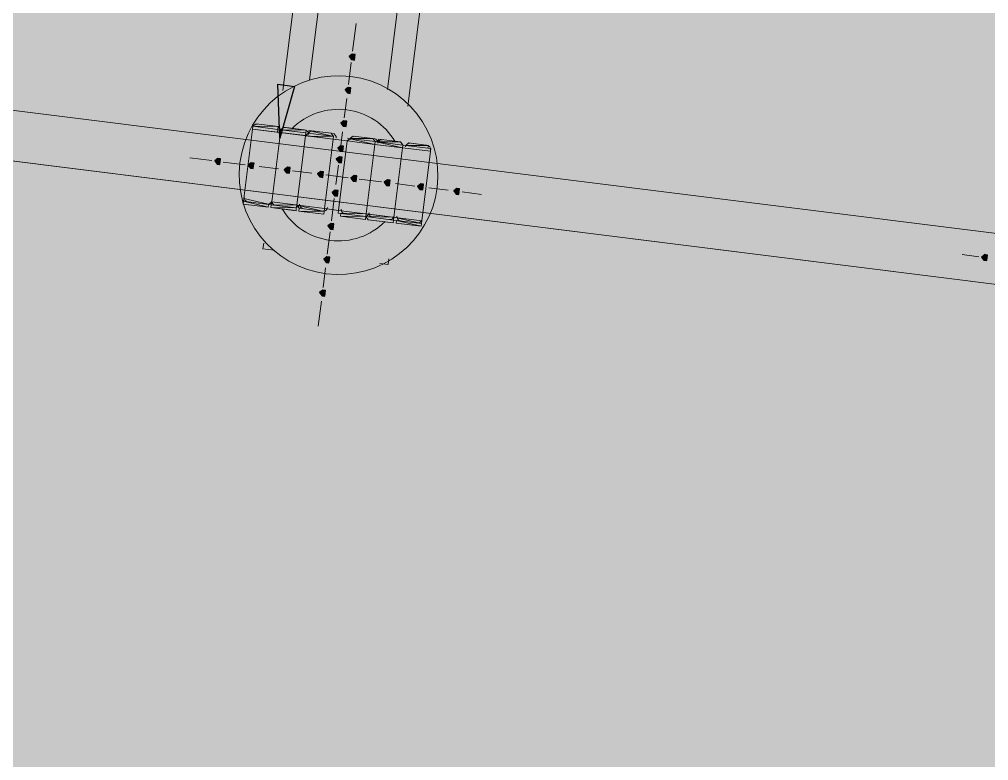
# Model space of a CAD drawing. Header units: metres. Extents: x -4 to 509425, y 7549 to 4732445.
# Drawn here: x 476030.059 to 476032.989, y 4719754.916 to 4719757.158 of the extents above; entities that cross this region are included whole.
import ezdxf

# ---------------------------------------------------------------- set-up
doc = ezdxf.new("R2010")
doc.units = ezdxf.units.M
doc.header["$LTSCALE"] = 0.01
doc.header["$MEASUREMENT"] = 0
doc.layers.get('0').update_dxf_attribs({"lineweight": 0})
doc.layers.add('_SUBESTACIÓN', color=1, linetype='Continuous')
doc.layers.add('SUBESTACION LA VID', color=253, linetype='Continuous')

# ---------------------------------------------------------------- blocks, each defined once
blk = doc.blocks.new('A$Cfff6051d')
at = {"layer": 'SUBESTACION LA VID', "transparency": 33554687}
h = blk.add_hatch(color=256, dxfattribs=at)
h.dxf.hatch_style = 2
h.paths.add_polyline_path([(476031.0726, 4719757.0438), (476031.0737, 4719757.0522), (476031.0653, 4719757.0533), (476031.0558, 4719757.0459), (476031.0632, 4719757.0365), (476031.0716, 4719757.0354)])
h = blk.add_hatch(color=256, dxfattribs=at)
h.dxf.hatch_style = 2
h.paths.add_polyline_path([(476030.8909, 4719756.9557), (476030.8457, 4719756.7992), (476030.8405, 4719756.962)])
h = blk.add_hatch(color=256, dxfattribs=at)
h.dxf.hatch_style = 2
h.paths.add_polyline_path([(476031.06, 4719756.943), (476031.061, 4719756.9514), (476031.0526, 4719756.9525), (476031.0432, 4719756.9451), (476031.0505, 4719756.9357), (476031.0589, 4719756.9346)])
h = blk.add_hatch(color=256, dxfattribs=at)
h.dxf.hatch_style = 2
h.paths.add_polyline_path([(476031.0474, 4719756.8422), (476031.0484, 4719756.8506), (476031.04, 4719756.8517), (476031.0306, 4719756.8443), (476031.0379, 4719756.8349), (476031.0463, 4719756.8338)])
h = blk.add_hatch(color=256, dxfattribs=at)
h.dxf.hatch_style = 2
h.paths.add_polyline_path([(476031.0379, 4719756.7666), (476031.0389, 4719756.775), (476031.0305, 4719756.7761), (476031.0211, 4719756.7687), (476031.0284, 4719756.7593), (476031.0368, 4719756.7582)])
h = blk.add_hatch(color=256, dxfattribs=at)
h.dxf.hatch_style = 2
h.paths.add_polyline_path([(476030.6661, 4719756.7279), (476030.6672, 4719756.7363), (476030.6588, 4719756.7373), (476030.6493, 4719756.73), (476030.6567, 4719756.7205), (476030.6651, 4719756.7195)])
h = blk.add_hatch(color=256, dxfattribs=at)
h.dxf.hatch_style = 2
h.paths.add_polyline_path([(476031.0337, 4719756.733), (476031.0347, 4719756.7414), (476031.0263, 4719756.7425), (476031.0169, 4719756.7351), (476031.0242, 4719756.7257), (476031.0326, 4719756.7246)])
h = blk.add_hatch(color=256, dxfattribs=at)
h.dxf.hatch_style = 2
h.paths.add_polyline_path([(476030.7669, 4719756.7153), (476030.768, 4719756.7237), (476030.7596, 4719756.7247), (476030.7501, 4719756.7174), (476030.7575, 4719756.7079), (476030.7659, 4719756.7069)])
h = blk.add_hatch(color=256, dxfattribs=at)
h.dxf.hatch_style = 2
h.paths.add_polyline_path([(476030.8761, 4719756.7016), (476030.8772, 4719756.71), (476030.8688, 4719756.711), (476030.8593, 4719756.7037), (476030.8667, 4719756.6942), (476030.8751, 4719756.6932)])
h = blk.add_hatch(color=256, dxfattribs=at)
h.dxf.hatch_style = 2
h.paths.add_polyline_path([(476030.9769, 4719756.6889), (476030.978, 4719756.6973), (476030.9696, 4719756.6984), (476030.9601, 4719756.691), (476030.9675, 4719756.6816), (476030.9759, 4719756.6805)])
h = blk.add_hatch(color=256, dxfattribs=at)
h.dxf.hatch_style = 2
h.paths.add_polyline_path([(476031.0777, 4719756.6763), (476031.0788, 4719756.6847), (476031.0704, 4719756.6857), (476031.0609, 4719756.6784), (476031.0683, 4719756.6689), (476031.0767, 4719756.6679)])
h = blk.add_hatch(color=256, dxfattribs=at)
h.dxf.hatch_style = 2
h.paths.add_polyline_path([(476031.1786, 4719756.6636), (476031.1796, 4719756.672), (476031.1712, 4719756.6731), (476031.1618, 4719756.6658), (476031.1691, 4719756.6563), (476031.1775, 4719756.6552)])
h = blk.add_hatch(color=256, dxfattribs=at)
h.dxf.hatch_style = 2
h.paths.add_polyline_path([(476031.2794, 4719756.651), (476031.2804, 4719756.6594), (476031.272, 4719756.6605), (476031.2626, 4719756.6531), (476031.2699, 4719756.6437), (476031.2783, 4719756.6426)])
h = blk.add_hatch(color=256, dxfattribs=at)
h.dxf.hatch_style = 2
h.paths.add_polyline_path([(476031.3886, 4719756.6373), (476031.3896, 4719756.6457), (476031.3812, 4719756.6468), (476031.3718, 4719756.6394), (476031.3791, 4719756.63), (476031.3875, 4719756.6289)])
h = blk.add_hatch(color=256, dxfattribs=at)
h.dxf.hatch_style = 2
h.paths.add_polyline_path([(476031.021, 4719756.6322), (476031.0221, 4719756.6406), (476031.0137, 4719756.6417), (476031.0042, 4719756.6343), (476031.0116, 4719756.6249), (476031.02, 4719756.6238)])
h = blk.add_hatch(color=256, dxfattribs=at)
h.dxf.hatch_style = 2
h.paths.add_polyline_path([(476031.0084, 4719756.5314), (476031.0094, 4719756.5398), (476031.001, 4719756.5409), (476030.9916, 4719756.5335), (476030.9989, 4719756.5241), (476031.0073, 4719756.523)])
h = blk.add_hatch(color=256, dxfattribs=at)
h.dxf.hatch_style = 2
h.paths.add_polyline_path([(476030.9958, 4719756.4306), (476030.9968, 4719756.439), (476030.9884, 4719756.4401), (476030.979, 4719756.4327), (476030.9863, 4719756.4233), (476030.9947, 4719756.4222)])
h = blk.add_hatch(color=256, dxfattribs=at)
h.dxf.hatch_style = 2
h.paths.add_polyline_path([(476032.9846, 4719756.4372), (476032.9857, 4719756.4456), (476032.9773, 4719756.4467), (476032.9678, 4719756.4393), (476032.9752, 4719756.4299), (476032.9836, 4719756.4288)])
h = blk.add_hatch(color=256, dxfattribs=at)
h.dxf.hatch_style = 2
h.paths.add_polyline_path([(476030.9831, 4719756.3298), (476030.9842, 4719756.3382), (476030.9758, 4719756.3392), (476030.9663, 4719756.3319), (476030.9737, 4719756.3224), (476030.9821, 4719756.3214)])
at = {"layer": 'SUBESTACION LA VID', "lineweight": 15}
for p, q in [((476072.2069, 4719751.5967), (475976.9555, 4719763.5384)), ((476072.1879, 4719751.4455), (475976.9365, 4719763.3871)), ((476030.8552, 4719756.9431), (476031.2323, 4719759.9504)), ((476031.3026, 4719759.8989), (476030.9361, 4719756.9756)), ((476031.2332, 4719756.8957), (476031.6103, 4719759.903)), ((476031.5378, 4719759.8694), (476031.1713, 4719756.9461)), ((476031.0769, 4719757.1457), (476031.0663, 4719757.0617)), ((476031.0621, 4719757.0281), (476031.0537, 4719756.9609)), ((476031.0484, 4719756.9189), (476031.0411, 4719756.8601)), ((476030.7638, 4719756.8266), (476030.7375, 4719756.6166)), ((476030.8331, 4719756.8349), (476030.7743, 4719756.8423)), ((476030.9171, 4719756.8244), (476030.8583, 4719756.8318)), ((476031.0011, 4719756.8139), (476030.9423, 4719756.8212)), ((476030.8478, 4719756.816), (476030.8215, 4719756.606)), ((476030.8215, 4719756.606), (476030.8478, 4719756.816)), ((476030.9234, 4719756.8066), (476030.8971, 4719756.5965)), ((476030.8971, 4719756.5965), (476030.9234, 4719756.8066)), ((476030.9811, 4719756.586), (476031.0074, 4719756.796)), ((476031.0231, 4719756.5807), (476031.0494, 4719756.7908)), ((476031.0358, 4719756.8181), (476031.0284, 4719756.7593)), ((476031.0683, 4719756.8055), (476031.1271, 4719756.7981)), ((476031.1524, 4719756.7949), (476031.2028, 4719756.7886)), ((476031.1334, 4719756.7802), (476031.1071, 4719756.5702)), ((476031.1071, 4719756.5702), (476031.1334, 4719756.7802)), ((476031.2174, 4719756.7697), (476031.1911, 4719756.5597)), ((476031.1911, 4719756.5597), (476031.2174, 4719756.7697)), ((476031.2364, 4719756.7844), (476031.2868, 4719756.7781)), ((476030.6409, 4719756.7311), (476030.5737, 4719756.7395)), ((476031.3014, 4719756.7592), (476031.2751, 4719756.5492)), ((476030.7417, 4719756.7184), (476030.6745, 4719756.7268)), ((476030.8425, 4719756.7058), (476030.7837, 4719756.7131)), ((476031.0232, 4719756.7173), (476031.0158, 4719756.6585)), ((476030.9433, 4719756.6931), (476030.8845, 4719756.7005)), ((476031.0525, 4719756.6794), (476030.9853, 4719756.6879)), ((476031.1534, 4719756.6668), (476031.0861, 4719756.6752)), ((476031.2542, 4719756.6542), (476031.1954, 4719756.6615)), ((476031.355, 4719756.6415), (476031.2962, 4719756.6489)), ((476031.0105, 4719756.6165), (476031.0021, 4719756.5493)), ((476031.4558, 4719756.6289), (476031.397, 4719756.6363)), ((476030.7438, 4719756.5987), (476030.8026, 4719756.5913)), ((476030.8278, 4719756.5882), (476030.8866, 4719756.5808)), ((476030.9118, 4719756.5776), (476030.9706, 4719756.5703)), ((476031.0966, 4719756.5545), (476031.0378, 4719756.5618)), ((476031.1722, 4719756.545), (476031.1218, 4719756.5513)), ((476031.2562, 4719756.5345), (476031.2058, 4719756.5408)), ((476030.9979, 4719756.5157), (476030.9895, 4719756.4485)), ((476032.9594, 4719756.4404), (476032.909, 4719756.4467)), ((476030.9842, 4719756.4064), (476030.9768, 4719756.3476)), ((476030.9716, 4719756.3056), (476030.9621, 4719756.23))]:
    blk.add_line(p, q, dxfattribs=at)
at = {"layer": 'SUBESTACION LA VID', "lineweight": 0}
for p, q in [((476030.7638, 4719756.8266), (476030.8394, 4719756.8171)), ((476030.7649, 4719756.835), (476030.8405, 4719756.8255)), ((476030.7649, 4719756.835), (476030.8405, 4719756.8255)), ((476030.7649, 4719756.835), (476030.8405, 4719756.8255)), ((476030.7649, 4719756.835), (476030.8405, 4719756.8255)), ((476030.7649, 4719756.835), (476030.8415, 4719756.8339)), ((476030.7743, 4719756.8423), (476030.8415, 4719756.8339)), ((476030.7743, 4719756.8423), (476030.8415, 4719756.8339)), ((476030.7743, 4719756.8423), (476030.8331, 4719756.8349)), ((476030.8489, 4719756.8244), (476030.9245, 4719756.815)), ((476030.8489, 4719756.8244), (476030.9245, 4719756.815)), ((476030.8489, 4719756.8244), (476030.9245, 4719756.815)), ((476030.8489, 4719756.8244), (476030.9245, 4719756.815)), ((476030.8489, 4719756.8244), (476030.9245, 4719756.815)), ((476030.8489, 4719756.8244), (476030.9255, 4719756.8234)), ((476030.8583, 4719756.8318), (476030.9255, 4719756.8234)), ((476030.8583, 4719756.8318), (476030.9171, 4719756.8244)), ((476030.8583, 4719756.8318), (476030.9171, 4719756.8244)), ((476030.9339, 4719756.8223), (476031.0085, 4719756.8044)), ((476030.9339, 4719756.8223), (476031.0011, 4719756.8139)), ((476030.9339, 4719756.8223), (476031.0011, 4719756.8139)), ((476030.9423, 4719756.8212), (476031.0011, 4719756.8139)), ((476030.9423, 4719756.8212), (476031.0011, 4719756.8139)), ((476030.8478, 4719756.816), (476030.9234, 4719756.8066)), ((476030.9234, 4719756.8066), (476031.0074, 4719756.796)), ((476030.9318, 4719756.8055), (476031.0085, 4719756.8044)), ((476030.9329, 4719756.8139), (476031.0085, 4719756.8044)), ((476030.9329, 4719756.8139), (476031.0085, 4719756.8044)), ((476030.9329, 4719756.8139), (476031.0085, 4719756.8044)), ((476030.9329, 4719756.8139), (476031.0085, 4719756.8044)), ((476030.9329, 4719756.8139), (476031.0085, 4719756.8044)), ((476031.0505, 4719756.7992), (476031.1334, 4719756.7802)), ((476031.0589, 4719756.7981), (476031.1345, 4719756.7886)), ((476031.0589, 4719756.7981), (476031.1345, 4719756.7886)), ((476031.0589, 4719756.7981), (476031.1345, 4719756.7886)), ((476031.0589, 4719756.7981), (476031.1345, 4719756.7886)), ((476031.0589, 4719756.7981), (476031.1271, 4719756.7981)), ((476031.0589, 4719756.7981), (476031.1271, 4719756.7981)), ((476031.0683, 4719756.8055), (476031.1271, 4719756.7981)), ((476031.0683, 4719756.8055), (476031.1271, 4719756.7981)), ((476031.144, 4719756.796), (476031.2112, 4719756.7875)), ((476031.144, 4719756.796), (476031.2112, 4719756.7875)), ((476031.1524, 4719756.7949), (476031.2112, 4719756.7875)), ((476031.1524, 4719756.7949), (476031.2112, 4719756.7875)), ((476031.1334, 4719756.7802), (476031.2174, 4719756.7697)), ((476031.1345, 4719756.7886), (476031.2185, 4719756.7781)), ((476031.1429, 4719756.7876), (476031.2185, 4719756.7781)), ((476031.1429, 4719756.7876), (476031.2185, 4719756.7781)), ((476031.1429, 4719756.7876), (476031.2101, 4719756.7791)), ((476031.1429, 4719756.7876), (476031.2112, 4719756.7875)), ((476031.2174, 4719756.7697), (476031.3014, 4719756.7592)), ((476031.2174, 4719756.7697), (476031.3014, 4719756.7592)), ((476031.2269, 4719756.777), (476031.3025, 4719756.7676)), ((476031.2269, 4719756.777), (476031.3025, 4719756.7676)), ((476031.2269, 4719756.777), (476031.2941, 4719756.7686)), ((476031.2269, 4719756.777), (476031.2952, 4719756.777)), ((476031.2364, 4719756.7844), (476031.2952, 4719756.777)), ((476031.2364, 4719756.7844), (476031.2952, 4719756.777)), ((476030.8204, 4719756.5976), (476030.7375, 4719756.6166)), ((476030.811, 4719756.5903), (476030.7354, 4719756.5998)), ((476030.811, 4719756.5903), (476030.7354, 4719756.5998)), ((476030.812, 4719756.5987), (476030.7364, 4719756.6082)), ((476030.811, 4719756.5903), (476030.7438, 4719756.5987)), ((476030.811, 4719756.5903), (476030.7438, 4719756.5987)), ((476030.8866, 4719756.5808), (476030.8194, 4719756.5892)), ((476030.895, 4719756.5797), (476030.8194, 4719756.5892)), ((476030.895, 4719756.5797), (476030.8194, 4719756.5892)), ((476030.895, 4719756.5797), (476030.8194, 4719756.5892)), ((476030.895, 4719756.5797), (476030.8194, 4719756.5892)), ((476030.896, 4719756.5881), (476030.8194, 4719756.5892)), ((476030.896, 4719756.5881), (476030.8204, 4719756.5976)), ((476030.896, 4719756.5881), (476030.8204, 4719756.5976)), ((476030.896, 4719756.5881), (476030.8204, 4719756.5976)), ((476030.8971, 4719756.5965), (476030.8204, 4719756.5976)), ((476030.8215, 4719756.606), (476030.9811, 4719756.586)), ((476030.8866, 4719756.5808), (476030.8278, 4719756.5882)), ((476030.8866, 4719756.5808), (476030.8278, 4719756.5882)), ((476030.9801, 4719756.5776), (476030.9045, 4719756.5871)), ((476030.9706, 4719756.5703), (476030.9034, 4719756.5787)), ((476030.979, 4719756.5692), (476030.9034, 4719756.5787)), ((476030.979, 4719756.5692), (476030.9034, 4719756.5787)), ((476030.979, 4719756.5692), (476030.9034, 4719756.5787)), ((476030.979, 4719756.5692), (476030.9034, 4719756.5787)), ((476030.979, 4719756.5692), (476030.9034, 4719756.5787)), ((476030.9801, 4719756.5776), (476030.9034, 4719756.5787)), ((476031.1071, 4719756.5702), (476031.0221, 4719756.5723)), ((476031.2751, 4719756.5492), (476031.0231, 4719756.5807)), ((476031.0966, 4719756.5545), (476031.0294, 4719756.5629)), ((476031.105, 4719756.5534), (476031.0294, 4719756.5629)), ((476031.1061, 4719756.5618), (476031.0305, 4719756.5713)), ((476031.0966, 4719756.5545), (476031.0378, 4719756.5618)), ((476031.1901, 4719756.5513), (476031.1061, 4719756.5618)), ((476031.2751, 4719756.5492), (476031.1071, 4719756.5702)), ((476031.1901, 4719756.5513), (476031.1145, 4719756.5608)), ((476031.2741, 4719756.5408), (476031.1911, 4719756.5597)), ((476031.1806, 4719756.5439), (476031.1134, 4719756.5524)), ((476031.1806, 4719756.5439), (476031.1134, 4719756.5524)), ((476031.189, 4719756.5429), (476031.1134, 4719756.5524)), ((476031.189, 4719756.5429), (476031.1134, 4719756.5524)), ((476031.1806, 4719756.5439), (476031.1218, 4719756.5513)), ((476031.2646, 4719756.5334), (476031.1974, 4719756.5418)), ((476031.2646, 4719756.5334), (476031.1974, 4719756.5418)), ((476031.2646, 4719756.5334), (476031.1974, 4719756.5418)), ((476031.2646, 4719756.5334), (476031.1974, 4719756.5418)), ((476031.273, 4719756.5324), (476031.1974, 4719756.5418)), ((476031.273, 4719756.5324), (476031.1974, 4719756.5418)), ((476031.273, 4719756.5324), (476031.1985, 4719756.5502)), ((476031.2646, 4719756.5334), (476031.2058, 4719756.5408))]:
    blk.add_line(p, q, dxfattribs=at)
at = {"layer": 'SUBESTACION LA VID', "lineweight": 15}
for points in [[(476072.1879, 4719751.4455), (476072.2069, 4719751.5967), (475976.9555, 4719763.5384), (475976.9365, 4719763.3871), (476072.1879, 4719751.4455)], [(476030.8751, 4719756.8297), (476030.8583, 4719756.8318), (476030.8489, 4719756.8244), (476030.8478, 4719756.816), (476030.8394, 4719756.8171), (476030.8405, 4719756.8255), (476030.8415, 4719756.8339), (476030.8331, 4719756.8349), (476030.7743, 4719756.8423), (476030.7649, 4719756.835), (476030.7638, 4719756.8266), (476030.7375, 4719756.6166), (476030.7364, 4719756.6082), (476030.7354, 4719756.5998), (476030.7438, 4719756.5987), (476030.8026, 4719756.5913), (476030.811, 4719756.5903), (476030.812, 4719756.5987), (476030.8215, 4719756.606), (476030.8204, 4719756.5976), (476030.8194, 4719756.5892), (476030.8278, 4719756.5882), (476030.8866, 4719756.5808), (476030.895, 4719756.5797), (476030.896, 4719756.5881), (476030.8971, 4719756.5965), (476030.9045, 4719756.5871), (476030.9034, 4719756.5787), (476030.9118, 4719756.5776), (476030.9706, 4719756.5703), (476030.979, 4719756.5692), (476030.9801, 4719756.5776), (476030.9811, 4719756.586), (476031.0231, 4719756.5807), (476031.0221, 4719756.5723), (476031.0305, 4719756.5713), (476031.0294, 4719756.5629), (476031.0378, 4719756.5618), (476031.0966, 4719756.5545), (476031.105, 4719756.5534), (476031.1061, 4719756.5618), (476031.1071, 4719756.5702), (476031.1061, 4719756.5618), (476031.1134, 4719756.5524), (476031.1218, 4719756.5513), (476031.1722, 4719756.545), (476031.1806, 4719756.5439), (476031.189, 4719756.5429), (476031.1901, 4719756.5513), (476031.1911, 4719756.5597), (476031.1901, 4719756.5513), (476031.1985, 4719756.5502), (476031.1974, 4719756.5418), (476031.2058, 4719756.5408), (476031.2562, 4719756.5345), (476031.2646, 4719756.5334), (476031.273, 4719756.5324), (476031.2741, 4719756.5408), (476031.2751, 4719756.5492), (476031.3014, 4719756.7592), (476031.3025, 4719756.7676), (476031.2941, 4719756.7686), (476031.2952, 4719756.777), (476031.2868, 4719756.7781), (476031.2364, 4719756.7844), (476031.2269, 4719756.777), (476031.2185, 4719756.7781), (476031.2174, 4719756.7697), (476031.2185, 4719756.7781), (476031.2112, 4719756.7875), (476031.2028, 4719756.7886), (476031.1524, 4719756.7949), (476031.144, 4719756.796), (476031.1429, 4719756.7876), (476031.1345, 4719756.7886), (476031.1334, 4719756.7802), (476031.1345, 4719756.7886), (476031.1271, 4719756.7981), (476031.0683, 4719756.8055), (476031.0589, 4719756.7981), (476031.0494, 4719756.7908), (476031.0074, 4719756.796), (476031.0085, 4719756.8044), (476031.0011, 4719756.8139), (476030.9423, 4719756.8212), (476030.9339, 4719756.8223), (476030.9329, 4719756.8139), (476030.9234, 4719756.8066), (476030.9245, 4719756.815), (476030.9255, 4719756.8234), (476030.9171, 4719756.8244), (476030.8751, 4719756.8297)], [(476030.8288, 4719756.4601), (476030.7952, 4719756.4643), (476030.7973, 4719756.4811)], [(476031.148, 4719756.42), (476031.1732, 4719756.4169), (476031.1753, 4719756.4337)]]:
    blk.add_lwpolyline(points, dxfattribs=at)
at = {"layer": 'SUBESTACION LA VID'}
for points in [[(476031.0726, 4719757.0438), (476031.0737, 4719757.0522), (476031.0653, 4719757.0533), (476031.0558, 4719757.0459), (476031.0632, 4719757.0365), (476031.0716, 4719757.0354)], [(476030.8909, 4719756.9557), (476030.8457, 4719756.7992), (476030.8405, 4719756.962)], [(476031.06, 4719756.943), (476031.061, 4719756.9514), (476031.0526, 4719756.9525), (476031.0432, 4719756.9451), (476031.0505, 4719756.9357), (476031.0589, 4719756.9346)], [(476031.0474, 4719756.8422), (476031.0484, 4719756.8506), (476031.04, 4719756.8517), (476031.0306, 4719756.8443), (476031.0379, 4719756.8349), (476031.0463, 4719756.8338)], [(476031.0379, 4719756.7666), (476031.0389, 4719756.775), (476031.0305, 4719756.7761), (476031.0211, 4719756.7687), (476031.0284, 4719756.7593), (476031.0368, 4719756.7582)], [(476030.6661, 4719756.7279), (476030.6672, 4719756.7363), (476030.6588, 4719756.7373), (476030.6493, 4719756.73), (476030.6567, 4719756.7205), (476030.6651, 4719756.7195)], [(476031.0337, 4719756.733), (476031.0347, 4719756.7414), (476031.0263, 4719756.7425), (476031.0169, 4719756.7351), (476031.0242, 4719756.7257), (476031.0326, 4719756.7246)], [(476030.7669, 4719756.7153), (476030.768, 4719756.7237), (476030.7596, 4719756.7247), (476030.7501, 4719756.7174), (476030.7575, 4719756.7079), (476030.7659, 4719756.7069)], [(476030.8761, 4719756.7016), (476030.8772, 4719756.71), (476030.8688, 4719756.711), (476030.8593, 4719756.7037), (476030.8667, 4719756.6942), (476030.8751, 4719756.6932)], [(476030.9769, 4719756.6889), (476030.978, 4719756.6973), (476030.9696, 4719756.6984), (476030.9601, 4719756.691), (476030.9675, 4719756.6816), (476030.9759, 4719756.6805)], [(476031.0777, 4719756.6763), (476031.0788, 4719756.6847), (476031.0704, 4719756.6857), (476031.0609, 4719756.6784), (476031.0683, 4719756.6689), (476031.0767, 4719756.6679)], [(476031.1786, 4719756.6636), (476031.1796, 4719756.672), (476031.1712, 4719756.6731), (476031.1618, 4719756.6658), (476031.1691, 4719756.6563), (476031.1775, 4719756.6552)], [(476031.2794, 4719756.651), (476031.2804, 4719756.6594), (476031.272, 4719756.6605), (476031.2626, 4719756.6531), (476031.2699, 4719756.6437), (476031.2783, 4719756.6426)], [(476031.3886, 4719756.6373), (476031.3896, 4719756.6457), (476031.3812, 4719756.6468), (476031.3718, 4719756.6394), (476031.3791, 4719756.63), (476031.3875, 4719756.6289)], [(476031.021, 4719756.6322), (476031.0221, 4719756.6406), (476031.0137, 4719756.6417), (476031.0042, 4719756.6343), (476031.0116, 4719756.6249), (476031.02, 4719756.6238)], [(476031.0084, 4719756.5314), (476031.0094, 4719756.5398), (476031.001, 4719756.5409), (476030.9916, 4719756.5335), (476030.9989, 4719756.5241), (476031.0073, 4719756.523)], [(476030.9958, 4719756.4306), (476030.9968, 4719756.439), (476030.9884, 4719756.4401), (476030.979, 4719756.4327), (476030.9863, 4719756.4233), (476030.9947, 4719756.4222)], [(476032.9846, 4719756.4372), (476032.9857, 4719756.4456), (476032.9773, 4719756.4467), (476032.9678, 4719756.4393), (476032.9752, 4719756.4299), (476032.9836, 4719756.4288)], [(476030.9831, 4719756.3298), (476030.9842, 4719756.3382), (476030.9758, 4719756.3392), (476030.9663, 4719756.3319), (476030.9737, 4719756.3224), (476030.9821, 4719756.3214)]]:
    blk.add_lwpolyline(points, close=True, dxfattribs=at)
at = {"layer": 'SUBESTACION LA VID', "lineweight": 0}
for points in [[(476031.0726, 4719757.0438), (476031.0737, 4719757.0522), (476031.0653, 4719757.0533), (476031.0558, 4719757.0459), (476031.0632, 4719757.0365), (476031.0716, 4719757.0354)], [(476030.8909, 4719756.9557), (476030.8457, 4719756.7992), (476030.8405, 4719756.962)], [(476031.06, 4719756.943), (476031.061, 4719756.9514), (476031.0526, 4719756.9525), (476031.0432, 4719756.9451), (476031.0505, 4719756.9357), (476031.0589, 4719756.9346)], [(476031.0474, 4719756.8422), (476031.0484, 4719756.8506), (476031.04, 4719756.8517), (476031.0306, 4719756.8443), (476031.0379, 4719756.8349), (476031.0463, 4719756.8338)], [(476031.0379, 4719756.7666), (476031.0389, 4719756.775), (476031.0305, 4719756.7761), (476031.0211, 4719756.7687), (476031.0284, 4719756.7593), (476031.0368, 4719756.7582)], [(476030.6661, 4719756.7279), (476030.6672, 4719756.7363), (476030.6588, 4719756.7373), (476030.6493, 4719756.73), (476030.6567, 4719756.7205), (476030.6651, 4719756.7195)], [(476031.0337, 4719756.733), (476031.0347, 4719756.7414), (476031.0263, 4719756.7425), (476031.0169, 4719756.7351), (476031.0242, 4719756.7257), (476031.0326, 4719756.7246)], [(476030.7669, 4719756.7153), (476030.768, 4719756.7237), (476030.7596, 4719756.7247), (476030.7501, 4719756.7174), (476030.7575, 4719756.7079), (476030.7659, 4719756.7069)], [(476030.8761, 4719756.7016), (476030.8772, 4719756.71), (476030.8688, 4719756.711), (476030.8593, 4719756.7037), (476030.8667, 4719756.6942), (476030.8751, 4719756.6932)], [(476030.9769, 4719756.6889), (476030.978, 4719756.6973), (476030.9696, 4719756.6984), (476030.9601, 4719756.691), (476030.9675, 4719756.6816), (476030.9759, 4719756.6805)], [(476031.0777, 4719756.6763), (476031.0788, 4719756.6847), (476031.0704, 4719756.6857), (476031.0609, 4719756.6784), (476031.0683, 4719756.6689), (476031.0767, 4719756.6679)], [(476031.1786, 4719756.6636), (476031.1796, 4719756.672), (476031.1712, 4719756.6731), (476031.1618, 4719756.6658), (476031.1691, 4719756.6563), (476031.1775, 4719756.6552)], [(476031.2794, 4719756.651), (476031.2804, 4719756.6594), (476031.272, 4719756.6605), (476031.2626, 4719756.6531), (476031.2699, 4719756.6437), (476031.2783, 4719756.6426)], [(476031.3886, 4719756.6373), (476031.3896, 4719756.6457), (476031.3812, 4719756.6468), (476031.3718, 4719756.6394), (476031.3791, 4719756.63), (476031.3875, 4719756.6289)], [(476031.021, 4719756.6322), (476031.0221, 4719756.6406), (476031.0137, 4719756.6417), (476031.0042, 4719756.6343), (476031.0116, 4719756.6249), (476031.02, 4719756.6238)], [(476031.0084, 4719756.5314), (476031.0094, 4719756.5398), (476031.001, 4719756.5409), (476030.9916, 4719756.5335), (476030.9989, 4719756.5241), (476031.0073, 4719756.523)], [(476030.9958, 4719756.4306), (476030.9968, 4719756.439), (476030.9884, 4719756.4401), (476030.979, 4719756.4327), (476030.9863, 4719756.4233), (476030.9947, 4719756.4222)], [(476032.9846, 4719756.4372), (476032.9857, 4719756.4456), (476032.9773, 4719756.4467), (476032.9678, 4719756.4393), (476032.9752, 4719756.4299), (476032.9836, 4719756.4288)], [(476030.9831, 4719756.3298), (476030.9842, 4719756.3382), (476030.9758, 4719756.3392), (476030.9663, 4719756.3319), (476030.9737, 4719756.3224), (476030.9821, 4719756.3214)]]:
    blk.add_lwpolyline(points, close=True, dxfattribs=at)
for points in [[(476031.0074, 4719756.796), (476030.7638, 4719756.8266), (476030.9234, 4719756.8066)], [(476030.9234, 4719756.8066), (476030.8478, 4719756.816), (476030.7638, 4719756.8266)], [(476030.7649, 4719756.835), (476030.8405, 4719756.8255), (476030.7649, 4719756.835)], [(476030.8583, 4719756.8318), (476030.9171, 4719756.8244), (476030.8583, 4719756.8318)], [(476031.2174, 4719756.7697), (476031.1334, 4719756.7802), (476031.0494, 4719756.7908), (476031.1334, 4719756.7802)], [(476031.2174, 4719756.7697), (476031.1345, 4719756.7886), (476031.0589, 4719756.7981)], [(476031.2185, 4719756.7781), (476031.3025, 4719756.7676), (476031.2185, 4719756.7781)], [(476031.2269, 4719756.777), (476031.2941, 4719756.7686), (476031.2269, 4719756.777)], [(476030.7354, 4719756.5998), (476030.811, 4719756.5903), (476030.7364, 4719756.6082)], [(476030.812, 4719756.5987), (476030.7364, 4719756.6082), (476030.812, 4719756.5987)], [(476030.8026, 4719756.5913), (476030.7438, 4719756.5987), (476030.8026, 4719756.5913)], [(476030.9045, 4719756.5871), (476030.9801, 4719756.5776), (476030.8971, 4719756.5965)], [(476030.9706, 4719756.5703), (476030.9118, 4719756.5776), (476030.9706, 4719756.5703)], [(476031.0221, 4719756.5723), (476031.1061, 4719756.5618), (476031.1911, 4719756.5597)], [(476031.0294, 4719756.5629), (476031.1061, 4719756.5618), (476031.0305, 4719756.5713)], [(476031.0378, 4719756.5618), (476031.0966, 4719756.5545), (476031.0294, 4719756.5629)], [(476031.1901, 4719756.5513), (476031.1061, 4719756.5618), (476031.1901, 4719756.5513), (476031.2741, 4719756.5408)], [(476031.1806, 4719756.5439), (476031.1134, 4719756.5524), (476031.189, 4719756.5429)], [(476031.2741, 4719756.5408), (476031.1901, 4719756.5513), (476031.2741, 4719756.5408)]]:
    blk.add_lwpolyline(points, dxfattribs=at)
at = {"layer": 'SUBESTACION LA VID'}
for points in [[(475976.8769, 4719766.927), (475976.8769, 4719766.927), (475976.8959, 4719767.0782), (475976.8959, 4719767.0782), (475976.8959, 4719767.0782), (476072.6239, 4719754.9233), (476072.6239, 4719754.9233), (476072.6239, 4719754.9233), (475976.8769, 4719766.927), (475976.8769, 4719766.927)], [(475976.8959, 4719767.0782), (475976.8959, 4719767.0782), (476072.6239, 4719754.9233), (476072.6239, 4719754.9233), (476072.6239, 4719754.9233), (476072.6429, 4719755.0745), (476072.6429, 4719755.0745), (476072.6429, 4719755.0745), (475976.8959, 4719767.0782), (475976.8959, 4719767.0782)]]:
    blk.add_open_spline(points, degree=3, knots=[0, 0, 0, 0, 1, 1, 1, 2, 2, 2, 3, 3, 3, 3], dxfattribs=at)
at = {"layer": 'SUBESTACION LA VID', "lineweight": 0}
for points in [[(475976.8769, 4719766.927), (475976.8769, 4719766.927), (475976.8959, 4719767.0782), (475976.8959, 4719767.0782), (475976.8959, 4719767.0782), (476072.6239, 4719754.9233), (476072.6239, 4719754.9233), (476072.6239, 4719754.9233), (475976.8769, 4719766.927), (475976.8769, 4719766.927)], [(475976.8959, 4719767.0782), (475976.8959, 4719767.0782), (476072.6239, 4719754.9233), (476072.6239, 4719754.9233), (476072.6239, 4719754.9233), (476072.6429, 4719755.0745), (476072.6429, 4719755.0745), (476072.6429, 4719755.0745), (475976.8959, 4719767.0782), (475976.8959, 4719767.0782)]]:
    blk.add_open_spline(points, degree=3, knots=[0, 0, 0, 0, 1, 1, 1, 2, 2, 2, 3, 3, 3, 3], dxfattribs=at)
at = {"layer": 'SUBESTACION LA VID', "lineweight": 15}
for points, knots in [([(476030.7255, 4719756.7247), (476030.7048, 4719756.56), (476030.8216, 4719756.4098), (476030.9863, 4719756.3891), (476031.151, 4719756.3685), (476031.3012, 4719756.4852), (476031.3219, 4719756.6499), (476031.3425, 4719756.8146), (476031.2258, 4719756.9649), (476031.0611, 4719756.9855), (476030.8964, 4719757.0062), (476030.7461, 4719756.8894), (476030.7255, 4719756.7247)], [0, 0, 0, 0, 1, 1, 1, 2, 2, 2, 3, 3, 3, 4, 4, 4, 4]), ([(476031.195, 4719756.7884), (476031.1637, 4719756.8415), (476031.1096, 4719756.8771), (476031.0484, 4719756.8847), (476030.9873, 4719756.8924), (476030.926, 4719756.8713), (476030.8826, 4719756.8276)], [0, 0, 0, 0, 1, 1, 1, 2, 2, 2, 2]), ([(476030.8527, 4719756.5857), (476030.884, 4719756.5329), (476030.938, 4719756.4976), (476030.9989, 4719756.4899), (476031.0598, 4719756.4823), (476031.1209, 4719756.5032), (476031.1643, 4719756.5466)], [0, 0, 0, 0, 1, 1, 1, 2, 2, 2, 2])]:
    blk.add_open_spline(points, degree=3, knots=knots, dxfattribs=at)
for points in [[(476030.7785, 4719756.8418), (476030.7716, 4719756.8427), (476030.7652, 4719756.8377), (476030.7644, 4719756.8308)], [(476030.8484, 4719756.8202), (476030.8492, 4719756.8272), (476030.8443, 4719756.8335), (476030.8373, 4719756.8344)], [(476030.8625, 4719756.8313), (476030.8556, 4719756.8321), (476030.8492, 4719756.8272), (476030.8484, 4719756.8202)], [(476030.9324, 4719756.8097), (476030.9332, 4719756.8167), (476030.9283, 4719756.823), (476030.9213, 4719756.8239)], [(476030.9465, 4719756.8207), (476030.9396, 4719756.8216), (476030.9332, 4719756.8167), (476030.9324, 4719756.8097)], [(476031.0164, 4719756.7992), (476031.0172, 4719756.8061), (476031.0123, 4719756.8125), (476031.0053, 4719756.8133)], [(476031.0726, 4719756.8049), (476031.0656, 4719756.8058), (476031.0592, 4719756.8009), (476031.0584, 4719756.7939)], [(476031.1424, 4719756.7834), (476031.1432, 4719756.7903), (476031.1383, 4719756.7967), (476031.1314, 4719756.7976)], [(476031.1566, 4719756.7944), (476031.1496, 4719756.7953), (476031.1432, 4719756.7903), (476031.1424, 4719756.7834)], [(476031.218, 4719756.7739), (476031.2188, 4719756.7809), (476031.2139, 4719756.7872), (476031.207, 4719756.7881)], [(476031.2406, 4719756.7839), (476031.2336, 4719756.7847), (476031.2272, 4719756.7798), (476031.2264, 4719756.7728)], [(476031.302, 4719756.7634), (476031.3028, 4719756.7703), (476031.2979, 4719756.7767), (476031.291, 4719756.7775)], [(476030.738, 4719756.6208), (476030.7372, 4719756.6138), (476030.7421, 4719756.6074), (476030.749, 4719756.6066)], [(476030.8079, 4719756.5992), (476030.8148, 4719756.5983), (476030.8212, 4719756.6033), (476030.822, 4719756.6102)], [(476030.822, 4719756.6102), (476030.8212, 4719756.6033), (476030.8261, 4719756.5969), (476030.8331, 4719756.596)], [(476030.8919, 4719756.5887), (476030.8988, 4719756.5878), (476030.9052, 4719756.5927), (476030.906, 4719756.5997)], [(476030.906, 4719756.5997), (476030.9052, 4719756.5927), (476030.9101, 4719756.5864), (476030.9171, 4719756.5855)], [(476030.9759, 4719756.5781), (476030.9828, 4719756.5773), (476030.9892, 4719756.5822), (476030.99, 4719756.5892)], [(476031.032, 4719756.5839), (476031.0312, 4719756.5769), (476031.0361, 4719756.5706), (476031.0431, 4719756.5697)], [(476031.1019, 4719756.5623), (476031.1088, 4719756.5615), (476031.1152, 4719756.5664), (476031.116, 4719756.5734)], [(476031.116, 4719756.5734), (476031.1152, 4719756.5664), (476031.1201, 4719756.5601), (476031.1271, 4719756.5592)], [(476031.1775, 4719756.5529), (476031.1844, 4719756.552), (476031.1908, 4719756.5569), (476031.1916, 4719756.5639)], [(476031.2, 4719756.5628), (476031.1992, 4719756.5559), (476031.2041, 4719756.5495), (476031.2111, 4719756.5487)], [(476031.2615, 4719756.5423), (476031.2684, 4719756.5415), (476031.2748, 4719756.5464), (476031.2756, 4719756.5534)]]:
    blk.add_open_spline(points, degree=3, dxfattribs=at)

msp = doc.modelspace()

# ---------------------------------------------------------------- hatches: boundary and pattern name
at = {"layer": '_SUBESTACIÓN', "transparency": 33554559}
h = msp.add_hatch(color=1, dxfattribs=at)
h.dxf.hatch_style = 1
h.paths.add_polyline_path([(475968.6399, 4719805.825), (476089.9386, 4719790.615), (476078.1686, 4719696.74), (475956.8686, 4719711.9502)])

# ---------------------------------------------------------------- block references
at = {"linetype": 'Continuous'}
msp.add_blockref('A$Cfff6051d', (0, 0), dxfattribs=at)

doc.saveas('drawing.dxf')
